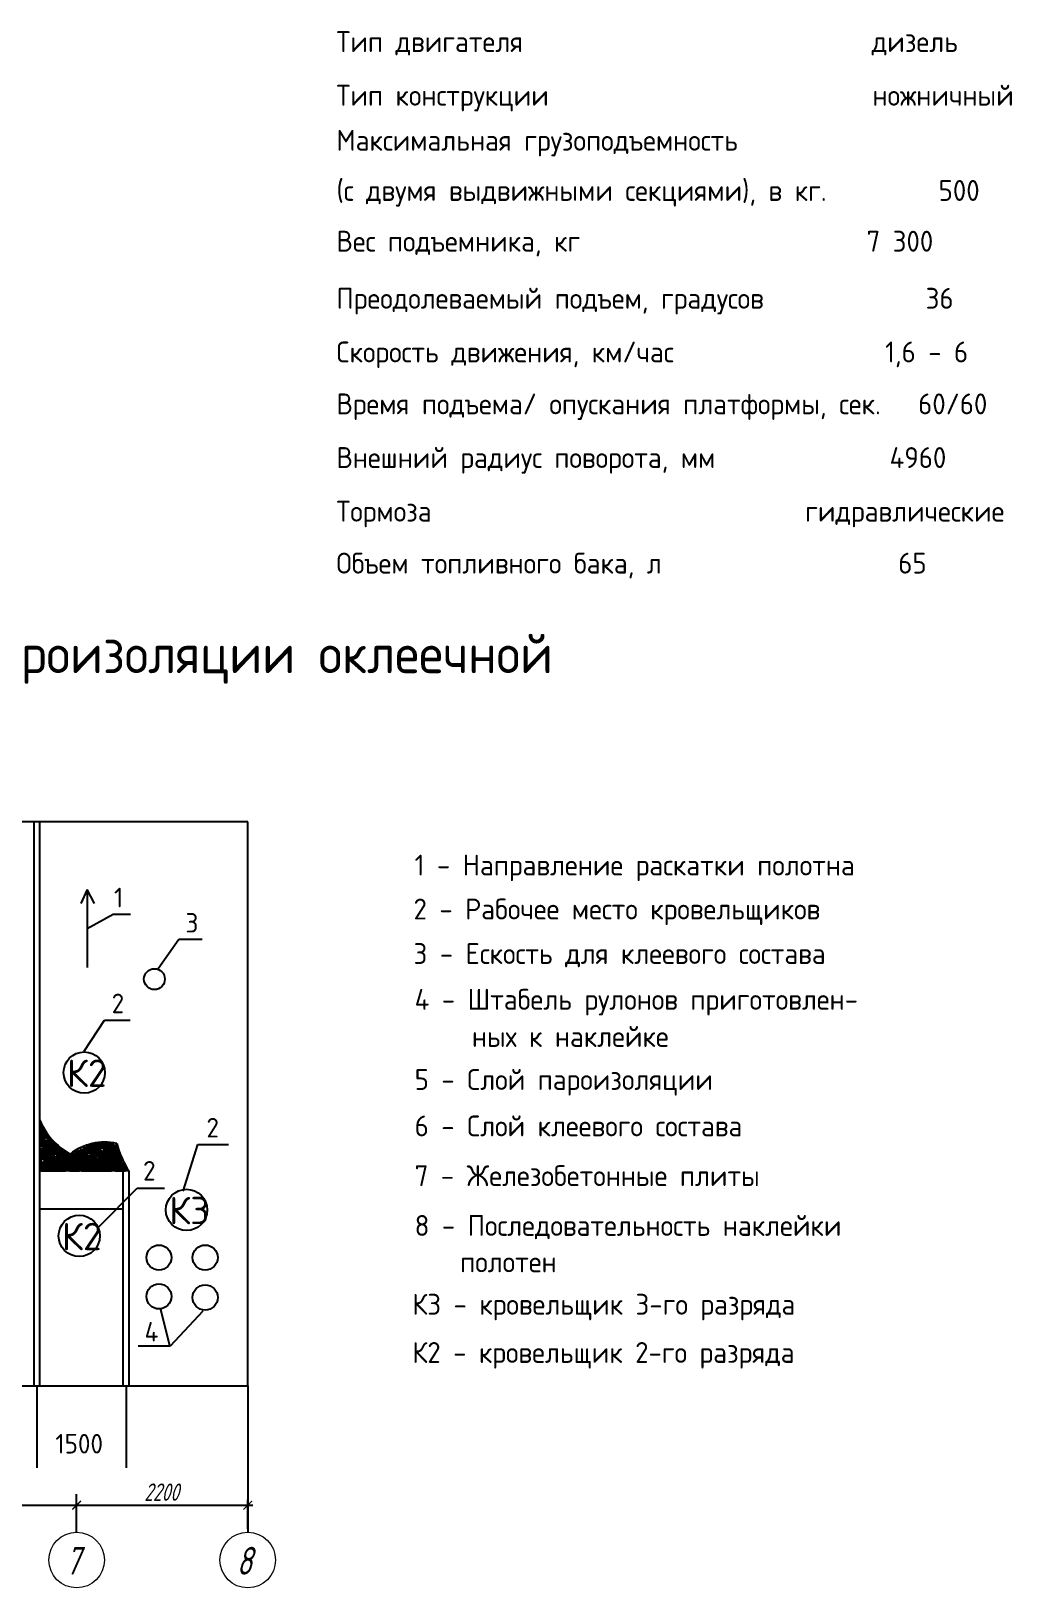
# Model space of a CAD drawing. Header units: millimetres. Extents: x 5763 to 12018931, y 39842 to 3600577.
# Drawn here: x 1176032 to 1204240, y 802023 to 846807 of the extents above; entities that cross this region are included whole.
import ezdxf

# ---------------------------------------------------------------- set-up
doc = ezdxf.new("R2010")
doc.units = ezdxf.units.MM
doc.linetypes.add('ACAD_ISO04W100', pattern=[30, 24, -3, 0, -3])
for name, color, linetype, lineweight in [('0.4', 7, 'Continuous', 40), ('МАР 0.8', 7, 'Continuous', 80), ('Оси', 7, 'ACAD_ISO04W100', 15)]:
    doc.layers.add(name, color=color, linetype=linetype, lineweight=lineweight)
doc.layers.add('Архитектура', color=7, linetype='Continuous')
doc.layers.add('Размеры', color=7, linetype='Continuous')
doc.styles.add('3', font='isocpeur.ttf', dxfattribs={"height": 7})
doc.styles.get("Standard").update_dxf_attribs({"font": 'romans.shx', "width": 0.7, "oblique": 15, "height": 500})
doc.styles.add('VSSP_ROMANS07', font='romans.shx', dxfattribs={"width": 0.7, "oblique": 15, "height": 250})
doc.dimstyles.new('ISO-25', dxfattribs={"dimtxt": 500, "dimasz": 250, "dimexe": 150, "dimexo": 100, "dimgap": 125, "dimtad": 1, "dimtxsty": 'Standard', "dimblk": 'ARCHTICK', "dimcen": 25, "dimdle": 150, "dimadec": 0, "dimazin": 0, "dimtfac": 1, "dimtmove": 0, "dimatfit": 3, "dimfxl": 1, "dimarcsym": 0})

# ---------------------------------------------------------------- blocks, each defined once
blk = doc.blocks.new('_ArchTick')
at = {"color": 0, "linetype": 'ByBlock', "const_width": 0.15}
blk.add_lwpolyline([(-0.5, -0.5), (0.5, 0.5)], dxfattribs=at)
blk = doc.blocks.new('*D446')
at = {"color": 0, "lineweight": -2, "transparency": 16777216}
for p, q in [((1165981, 804402), (1177491, 804402)), ((1166131, 803723), (1166131, 804552)), ((1177341, 803723), (1177341, 804552))]:
    blk.add_line(p, q, dxfattribs=at)
at = {"layer": 'Defpoints', "color": 0, "transparency": 16777216}
for p in [(1177341, 804402), (1166131, 803623), (1177341, 803623)]:
    blk.add_point(p, dxfattribs=at)
at = {"color": 0, "lineweight": -2, "transparency": 16777216, "xscale": 250, "yscale": 250, "zscale": 250, "rotation": 180}
blk.add_blockref('_ArchTick', (1166131, 804402), dxfattribs=at)
at = {"color": 0, "lineweight": -2, "transparency": 16777216, "xscale": 250, "yscale": 250, "zscale": 250}
blk.add_blockref('_ArchTick', (1177341, 804402), dxfattribs=at)
at = {"color": 0, "transparency": 16777216, "insert": (1171300, 804777), "char_height": 500, "attachment_point": 5}
blk.add_mtext('5440', dxfattribs=at)
blk = doc.blocks.new('*D447')
at = {"color": 0, "lineweight": -2, "transparency": 16777216}
for p, q in [((1177191, 804402), (1182412, 804402)), ((1177341, 803723), (1177341, 804552)), ((1182262, 803723), (1182262, 804552))]:
    blk.add_line(p, q, dxfattribs=at)
at = {"layer": 'Defpoints', "color": 0, "transparency": 16777216}
for p in [(1182262, 804402), (1177341, 803623), (1182262, 803623)]:
    blk.add_point(p, dxfattribs=at)
at = {"color": 0, "lineweight": -2, "transparency": 16777216, "xscale": 250, "yscale": 250, "zscale": 250, "rotation": 180}
blk.add_blockref('_ArchTick', (1177341, 804402), dxfattribs=at)
at = {"color": 0, "lineweight": -2, "transparency": 16777216, "xscale": 250, "yscale": 250, "zscale": 250}
blk.add_blockref('_ArchTick', (1182262, 804402), dxfattribs=at)
at = {"color": 0, "transparency": 16777216, "insert": (1179783, 804777), "char_height": 500, "attachment_point": 5}
blk.add_mtext('2200', dxfattribs=at)

msp = doc.modelspace()

# ---------------------------------------------------------------- hatches: boundary and pattern name
h = msp.add_hatch()
h.set_pattern_fill('AR-RROOF', scale=2.25, style=0)
h.set_pattern_definition([(0, (479668.69, 857116.2), (125.73, 57.15), [857.25, -114.3, 285.75, -57.15]), (0, (479744.7, 857144.77), (-57.15, 76.0095), [171.45, -18.8595, 342.9, -42.8625]), (0, (479697.265, 857164.775), (297.18, 38.2905), [457.2, -80.01, 228.6, -57.15])])
h.paths.add_polyline_path([(1176527.951, 815014.83787), (1176274.49873, 815499.07244), (1176274.4987, 814044.75927), (1176322.68978, 814021.94755), (1176322.68978, 814019.69755), (1178846.25172, 814025.42075), (1177151.99873, 814504.57244), (1176906.86915, 814668.06023), (1176893.36915, 814670.31023)])
h = msp.add_hatch()
h.set_pattern_fill('AR-RROOF', scale=2.25, style=0)
h.set_pattern_definition([(0, (481371.94, 857443.57), (125.73, 57.15), [857.25, -114.3, 285.75, -57.15]), (0, (481447.95, 857472.15), (-57.15, 76.0095), [171.45, -18.8595, 342.9, -42.8625]), (0, (481400.515, 857492.15), (297.18, 38.2905), [457.2, -80.01, 228.6, -57.15])])
h.paths.add_polyline_path([(1177790.15682, 814804.48236), (1177151.99873, 814504.57244), (1177932.74873, 814284.07244), (1178846.24339, 814019.69754), (1178635.97006, 814399.70121), (1178495.24873, 814810.57244), (1178335.07865, 814836.01669), (1178323.28722, 814837.25674), (1178307.29267, 814838.80208)])

# ---------------------------------------------------------------- linework, layer by layer
msp.add_line((1177340.91285, 803623.44469), (1177340.91285, 804723.50251))
at = {"layer": 'Архитектура', "color": 7, "lineweight": 20}
for centre in [(1177340.91285, 802823.44469), (1177340.91285, 802823.44469), (1182261.74873, 802823.44469), (1182261.74873, 802823.44469)]:
    msp.add_circle(centre, 800, dxfattribs=at)
at = {"layer": 'МАР 0.8', "color": 7, "lineweight": 25}
for centre in [(1177559.61811, 816846.90132), (1180502.61811, 812895.90132), (1177416.04727, 812148.62496)]:
    msp.add_circle(centre, 594.36949, dxfattribs=at)
at = {"layer": 'Оси', "color": 0, "linetype": 'ByBlock', "lineweight": 25, "ltscale": 100}
for p, q in [((1175662.7028, 824071.57244), (1182261.74873, 824071.57244)), ((1176107.99885, 824071.57244), (1176107.99885, 807833.32244)), ((1176274.49873, 824071.57244), (1176274.49873, 807833.32244)), ((1182261.74873, 808346.07664), (1182261.74873, 824060.07664)), ((1177646.99873, 822111.82244), (1177460.24873, 821711.32244)), ((1177646.99873, 822111.82244), (1177646.99873, 819870.82244)), ((1177853.99873, 821711.32244), (1177646.99873, 822111.82244)), ((1177646.99873, 820991.32244), (1178389.49873, 821405.32244)), ((1178389.49873, 821405.32244), (1178891.24873, 821405.32244)), ((1179689.99873, 819846.07244), (1180281.74873, 820687.57244)), ((1180281.74873, 820687.57244), (1180954.49873, 820687.57244)), ((1177554.74873, 817458.82244), (1178146.49873, 818356.57244)), ((1178146.49873, 818356.57244), (1178875.49873, 818356.57244)), ((1180400.99873, 813438.07244), (1180823.99873, 814779.07244)), ((1180823.99873, 814779.07244), (1181705.99873, 814779.07244)), ((1178846.24339, 814019.69754), (1176274.49873, 814019.69754)), ((1178670.74882, 814019.69754), (1178670.74894, 807833.32254)), ((1178846.24339, 814019.69754), (1178837.24882, 807833.32254)), ((1177982.24873, 812407.57244), (1179080.24873, 813525.82244)), ((1179080.24873, 813525.82244), (1179863.24873, 813525.82244)), ((1176283.49873, 812922.82244), (1178661.74873, 812922.82244)), ((1179748.49873, 810038.32244), (1180013.99873, 808998.82244)), ((1180965.74873, 809984.32244), (1180029.74873, 808980.82244)), ((1180029.74873, 808980.82244), (1179113.99873, 808980.82244)), ((1182261.74873, 807833.32244), (1182261.74873, 808346.07664)), ((1165861.29003, 807833.32244), (1182261.74873, 807833.32244))]:
    msp.add_line(p, q, dxfattribs=at)
for centre, radius in [((1179577.49873, 819535.57244), 300.82761), ((1179707.99873, 811525.57244), 360.25304), ((1181038.00167, 811525.57244), 360.25304), ((1179707.99873, 810407.57527), 360.25304), ((1181038.00167, 810376.07527), 360.25304)]:
    msp.add_circle(centre, radius, dxfattribs=at)
for centre, radius, start, end in [((1178092.70469, 816218.98946), 1955.54428, 201.601044891, 241.246286361), ((1178156.62373, 813195.80038), 1649.89566, 78.156436513, 127.510162859), ((1180901.61491, 815405.20694), 2478.74734, 193.880233848, 213.983592799)]:
    msp.add_arc(centre, radius, start, end, dxfattribs=at)
at = {"layer": 'Размеры'}
for p, q in [((1176191.24873, 807833.32244), (1176191.24873, 805478.0192)), ((1176191.24873, 807833.32244), (1176191.24873, 805478.0192)), ((1178762.99873, 807833.32244), (1178762.99873, 805478.0192)), ((1178762.99873, 807833.32244), (1178762.99873, 805478.0192)), ((1182261.74873, 807833.32244), (1182261.74873, 803623.44469))]:
    msp.add_line(p, q, dxfattribs=at)

# ---------------------------------------------------------------- texts
at = {"color": 7, "linetype": 'ByBlock', "lineweight": 25, "width": 0.9}
for s, p in [('1', (1178417.06164, 821601.8928)), ('3', (1180471.31164, 820875.1428)), ('2', (1178347.31164, 818555.3928)), ('2', (1181074.31164, 814980.1428)), ('2', (1179251.81164, 813740.3928)), ('4', (1179294.56164, 809109.8928))]:
    msp.add_text(s, height=562.5, dxfattribs=at).set_placement(p)
at = {"layer": '0.4', "color": 7, "linetype": 'ByBlock', "lineweight": 25, "width": 0.9}
for s, height, p in [('Тип двигателя                            дизель  ', 600, (1184812.77448, 846205.47399)), ('Тип конструкции                          ножничный ', 600, (1184812.77448, 844661.88029)), ('Максимальная грузоподъемность   ', 600, (1184812.77448, 843367.24141)), ('(с двумя выдвижными секциями), в кг.         500  ', 600, (1184812.77448, 841923.22691)), ('Вес подъемника, кг                       7 300  ', 600, (1184812.77448, 840464.23655)), ('Преодолеваемый подъем, градусов             36   ', 600, (1184812.77448, 838821.04999)), ('Скорость движения, км/час                 1,6 - 6  ', 600, (1184812.77448, 837277.4563)), ('Время подъема/ опускания платформы, сек.   60/60  ', 600, (1184812.77448, 835783.64536)), ('Внешний радиус поворота, мм              4960 ', 600, (1184812.77448, 834240.03799)), ('Тормоза                              гидравлические  ', 600, (1184812.77448, 832696.4443)), ('Объем топливного бака, л                   65  ', 600, (1184812.77448, 831202.63336)), ('2 Устройство пароизоляции оклеечной ', 1125, (1165179.11137, 828336.74749)), ('1 - Направление раскатки полотна  ', 600, (1187063.07202, 822516.81425)), ('2 - Рабочее место кровельщиков ', 600, (1187031.06782, 821252.25872)), ('3 - Ескость для клеевого состава', 600, (1187031.06782, 819971.25872)), ('4 - Штабель рулонов приготовлен-', 600, (1187063.07202, 818652.81425)), (' ных к наклейке', 600, (1188352.14819, 817584.88608)), ('5 - Слой пароизоляции', 600, (1187063.07202, 816347.31425)), ('6 - Слой клеевого состава', 600, (1187063.07202, 815012.31425)), ('7 - Железобетонные плиты', 600, (1187063.07202, 813581.31425)), ('8 - Последовательность наклейки ', 600, (1187063.07202, 812148.81425)), ('полотен', 600, (1188370.14819, 811101.88608)), ('К3 - кровельщик 3-го разряда', 600, (1186995.97118, 809881.59503)), ('К2 - кровельщик 2-го разряда', 600, (1186995.97118, 808495.25467))]:
    msp.add_text(s, height=height, dxfattribs=at).set_placement(p)
at = {"layer": 'Архитектура', "color": 7, "lineweight": 20, "style": 'VSSP_ROMANS07', "oblique": 15, "width": 0.7}
for s, p in [('7', (1177020.03135, 802403.53026)), ('8', (1181940.86723, 802403.53026))]:
    msp.add_text(s, height=800, dxfattribs=at).set_placement(p)
at = {"layer": 'МАР 0.8', "linetype": 'ByBlock', "lineweight": 25, "style": '3'}
for s, p in [('К2', (1177061.40163, 816436.2407)), ('К3', (1180004.40163, 812485.2407)), ('К2', (1176917.83079, 811737.96434))]:
    msp.add_text(s, height=787.5, dxfattribs=at).set_placement(p)
at = {"layer": 'Размеры', "linetype": 'ByBlock', "lineweight": 25, "ltscale": 0.8, "width": 0.9}
msp.add_text('1500', height=562.5, dxfattribs=at).set_placement((1176729.35918, 805888.85218))

# ---------------------------------------------------------------- dimensions: what is measured, and where the dimension line sits
for base, p1, p2, text, picture, middle in [((1177340.91285, 804401.66453), (1166131.49873, 803623.44469), (1177340.91285, 803623.44469), '5440', '*D446', (1171299.53117, 804401.66453)), ((1182261.74873, 804401.66453), (1177340.91285, 803623.44469), (1182261.74873, 803623.44469), '2200', '*D447', (1179782.98086, 804401.66453))]:
    dim = msp.add_linear_dim(base=base, p1=p1, p2=p2, text=text, dimstyle='ISO-25')
    dim.commit()
    dim.dimension.update_dxf_attribs({"geometry": picture, "text_midpoint": middle, "dimtype": 160})

doc.saveas('drawing.dxf')
